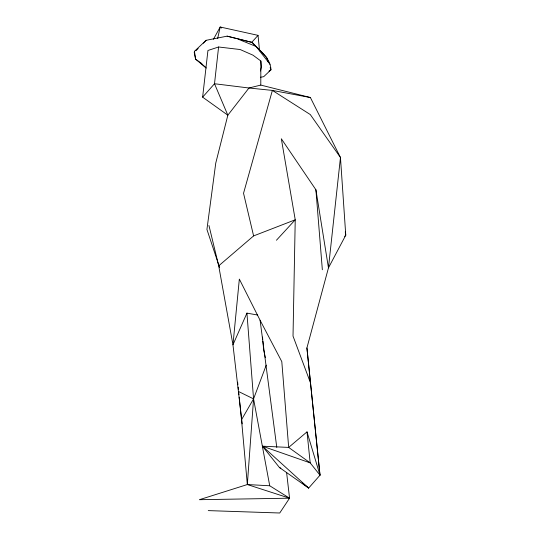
<?xml version="1.0" encoding="UTF-8"?>
<svg xmlns="http://www.w3.org/2000/svg" width="540" height="540" viewBox="0 0 540 540"><rect width="100%" height="100%" fill="white"/><g stroke="black" fill="none" stroke-linecap="round" stroke-linejoin="round"><path stroke-width="0.81" d="M202.628 97.146L214.508 83.741L248.974 88L260.786 85.084L260.854 61L252.99 55.175L240.138 49.525L218.592 46.994L207.941 50.47L202.628 97.146L227.84 115.196L215.75 163.141L206.928 229.446L217.222 260.381M286.585 472.338L289.555 498.19L199.388 499.702L247.334 484.549L253.564 398.885L246.935 313.119L257.688 315.05M218.592 46.994L214.508 83.741L227.84 115.196L248.974 88L272.383 90.41L310.379 97.531L340.463 157.505L345.762 235.19L328.462 267.867L306.916 347.936L320.004 475.193L308.651 488.093L279.416 467.492L262.454 446.195L288.664 447.417L310.19 462.881L320.004 475.193L306.916 347.936M260.469 77.261L263.716 76.68L270.972 69.822C270.473 57.713 259.517 50.666 252.14 42.41L227.104 36.153L206.071 40.331L194.468 51.3L194.238 52.502L195.581 59.137L206.233 68.067M217.661 38.482L220.205 27L258.039 35.357L259.565 50.861M260.51 71.003L261.454 66.98L260.854 61M266.24 365.155L253.564 398.885L241.522 419.756L247.334 484.549L289.555 498.19L279.747 513L208.258 510.611M246.935 313.119L232.956 344.81L242.204 423.873M213.435 39.265L220.205 27L221.495 28.04M344.669 236.425L345.762 235.19L345.269 231.89M251.573 42.525L258.039 35.357M276.426 240.246L295.232 219.8L281.327 138.76L315.907 189.776L328.462 267.867L340.463 157.505L310.284 114.554L272.383 90.41L243.54 193.266L253.604 235.913L218.7 265.842L232.956 344.81L239.341 279.099L260.091 320.26L281.799 361.625L288.664 447.417L307.004 431.879L320.004 475.193M195.925 50.76L198.18 48.445M203.256 43.227L206.071 40.331M268.934 71.159L270.972 69.822L270.169 67.507M253.604 235.913L295.232 219.8L293.018 336.082L310.581 383.137M247.334 484.549L269.723 485.771L289.555 498.19M227.104 36.153L252.14 42.41L266.693 57.483L268.299 62.107M260.786 85.084L310.379 97.531M238.761 39.413L256.135 46.501L270.054 64.321M238.559 391.52L253.564 398.885L269.723 485.771M279.416 467.492L280.827 468.227M194.468 51.3L195.581 59.137L201.872 63.7M302.218 482.895L308.651 488.093L262.454 446.195L310.19 462.881L307.004 431.879M200.468 62.802L205.787 67.534M217.748 261.968L219.598 267.516M208.946 225.47L218.7 265.842M265.37 357.73L263.608 349.495L262.892 341.213M260.091 320.26L276.784 447.41M237.634 382.171L237.89 384.683M238.154 387.187L238.41 389.691M238.667 392.195L238.93 394.7M239.186 397.204L241.522 419.756M262.528 337.075L262.744 339.559M315.907 189.776L322.346 269.764"/></g></svg>
